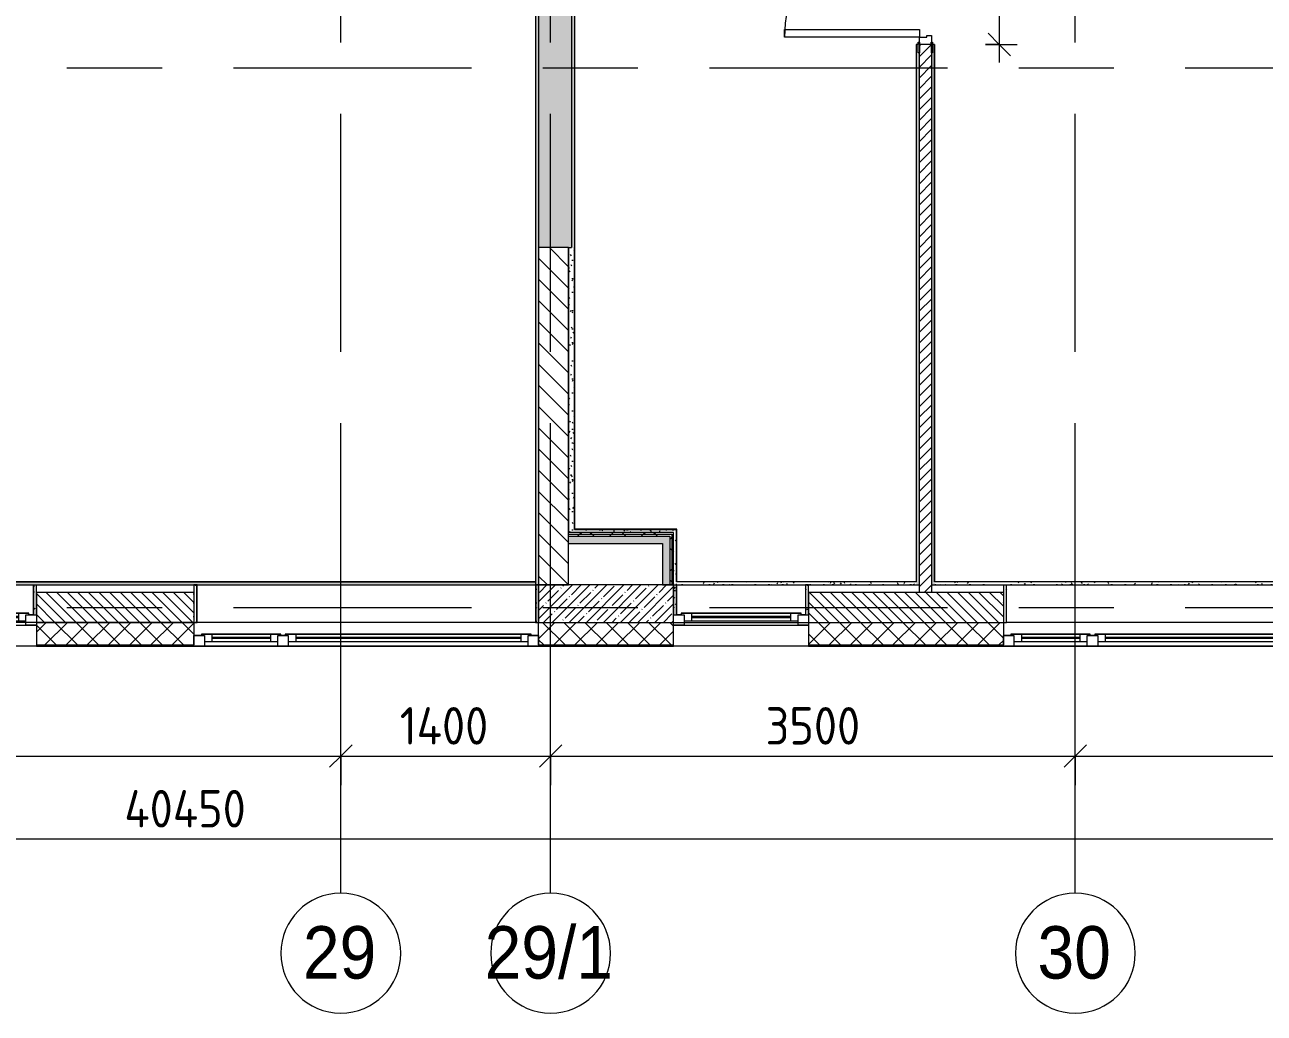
# Model space of a CAD drawing. Header units: millimetres. Extents: x 81632 to 272167, y -8553 to 29000.
# Drawn here: x 103702 to 111970, y -2706 to 3887 of the extents above; entities that cross this region are included whole.
import ezdxf

# ---------------------------------------------------------------- set-up
doc = ezdxf.new("R2010")
doc.units = ezdxf.units.MM
doc.linetypes.add('Осевая', pattern=[3175, 635, -476.25, 1587.5, -476.25])
for name, color, linetype, lineweight in [('A-ANNO-DIMS', 7, 'Continuous', 9), ('A-ANNO-DIMS-100', 7, 'Continuous', 9), ('A-GLAZ', 7, 'Continuous', 9), ('A-GLAZ-1', 7, 'Continuous', 13), ('A-WALL', 7, 'Continuous', 9), ('I-WALL', 7, 'Continuous', 9), ('S-COLS', 7, 'Continuous', 9), ('Оси', 7, 'Continuous', 9), ('Оси-1', 7, 'Continuous', 20), ('Оси-2', 7, 'Осевая', 9)]:
    doc.layers.add(name, color=color, linetype=linetype, lineweight=lineweight)
for name, color, linetype, lineweight, true_color in [('A-DOOR-1', 1, 'Continuous', 9, 0xff0000), ('A-DOOR-2', 1, 'Continuous', 13, 0xff0000), ('A-DOOR-FRAM-1', 1, 'Continuous', 13, 0xff0000), ('A-WALL-1', 7, 'Continuous', 9, 0x3c3c3c), ('A-WALL-FNSH-1', 7, 'Continuous', 9, 0x3c3c3c)]:
    doc.layers.add(name, color=color, linetype=linetype, lineweight=lineweight, true_color=true_color)
doc.styles.add('Arial', font='arial.ttf', dxfattribs={"width": 0.9, "height": 350})
doc.styles.add('ISOCPEUR', font='isocpeur.ttf', dxfattribs={"width": 0.9, "height": 250})
doc.dimstyles.new('ISO-2_5_0_9К_БОЛЬШОЙ', dxfattribs={"dimscale": 304.8, "dimtxt": 248.995294, "dimasz": 0.492126, "dimexe": 0.393701, "dimexo": 0.984252, "dimgap": 0, "dimtad": 1, "dimdec": 0, "dimrnd": 10, "dimzin": 0, "dimdsep": 46, "dimtxsty": 'ISOCPEUR', "dimblk1": 'OBLIQUE', "dimblk2": 'OBLIQUE', "dimsah": 1, "dimcen": 0.09, "dimdle": 0.393701, "dimazin": 0, "dimtfac": 1, "dimtdec": 4, "dimtix": 1, "dimtmove": 0, "dimatfit": 3, "dimfxl": 1, "dimtvp": 1, "dimtolj": 1, "dimtzin": 0, "dimarcsym": 2})
pattern_1 = [(45, (0, 0), (-57.024626, 57.024626), []), (45, (57.025, 0), (-57.024626, 57.024626), [100.806, -20.161, 3.353, -16.808])]
pattern_2 = [(0, (0, 0), (121.92, 30.48), [10.058, -81.382, 10.058, -81.382, -487.68]), (0, (0, 0), (121.92, 30.48), [-182.88, 10.058, -172.822, 10.058, -81.382, -213.36]), (0, (0, 0), (121.92, 30.48), [-457.2, 10.058, -50.902, 10.058, -142.342]), (120, (45.72, 15.24), (-87.356454, 90.345817), [10.058, -81.382, 10.058, -81.382, -487.68]), (120, (45.72, 15.24), (-87.356454, 90.345817), [-182.88, 10.058, -172.822, 10.058, -81.382, -213.36]), (120, (45.72, 15.24), (-87.356454, 90.345817), [-457.2, 10.058, -50.902, 10.058, -142.342]), (240, (60.96, 76.2), (-34.563546, -120.825817), [10.058, -81.382, 10.058, -81.382, -487.68]), (240, (60.96, 76.2), (-34.563546, -120.825817), [-182.88, 10.058, -172.822, 10.058, -81.382, -213.36]), (240, (60.96, 76.2), (-34.563546, -120.825817), [-457.2, 10.058, -50.902, 10.058, -142.342])]
pattern_3 = [(45, (0, 0), (-106.06602, 106.06602), []), (135, (0, 0), (-106.06602, -106.06602), [])]

# ---------------------------------------------------------------- blocks, each defined once
blk = doc.blocks.new('120_Окно_СКБ_1Ст - 120_Окно_СКБ_1Ст 900х2500_h_ с форточкой-V3-План заполнения и маркировки дверных проемов 2 этажа в осях 23-33')
at = {"layer": 'A-GLAZ'}
for p, q in [((450, -57), (-450, -57)), ((-430, -127), (-400, -127)), ((-330, -107), (330, -107)), ((330, -117), (-330, -117)), ((400, -127), (430, -127))]:
    blk.add_line(p, q, dxfattribs=at)
at = {"layer": 'A-GLAZ-1'}
for p, q in [((-450, -127), (-450, -57)), ((-450, -57), (-380, -57)), ((-380, -57), (-380, -127)), ((380, -127), (380, -57)), ((380, -57), (450, -57)), ((450, -57), (450, -127)), ((-380, -127), (-450, -127)), ((-380, -127), (-400, -127)), ((-400, -127), (-400, -137)), ((-400, -137), (400, -137)), ((400, -137), (-400, -137)), ((380, -87), (-380, -87)), ((-380, -87), (-380, -127)), ((-330, -137), (-330, -87)), ((330, -137), (330, -87)), ((380, -127), (380, -87)), ((450, -127), (380, -127)), ((400, -127), (380, -127)), ((400, -137), (400, -127))]:
    blk.add_line(p, q, dxfattribs=at)
blk = doc.blocks.new('120_Окно_СКБ_2Ст_Фрамуга сверху - 120_Окно_СКБ_2Ст_2300х2500_h_ ДОО-22877051-План заполнения и маркировки дверных проемов 2 этажа в осях 23-33')
at = {"layer": 'A-GLAZ'}
for p, q in [((1150, 83), (-1150, 83)), ((-1080, 83), (1080, 83)), ((-1150, 13), (-1100, 13)), ((-1030, 33), (470, 33)), ((470, 23), (-1030, 23)), ((540, 13), (570, 13)), ((540, 13), (570, 13)), ((640, 33), (1030, 33)), ((1030, 23), (640, 23)), ((1100, 13), (1150, 13))]:
    blk.add_line(p, q, dxfattribs=at)
at = {"layer": 'A-GLAZ-1'}
for p, q in [((-1150, 13), (-1150, 83)), ((-1150, 83), (-1080, 83)), ((-1080, 83), (-1080, 13)), ((520, 13), (520, 83)), ((520, 83), (590, 83)), ((590, 83), (590, 13)), ((1080, 13), (1080, 83)), ((1080, 83), (1150, 83)), ((1150, 83), (1150, 13)), ((-1080, 13), (-1150, 13)), ((-1080, 13), (-1100, 13)), ((-1100, 13), (-1100, 3)), ((-1100, 3), (540, 3)), ((540, 3), (-1100, 3)), ((520, 53), (-1080, 53)), ((-1080, 53), (-1080, 13)), ((-1030, 3), (-1030, 53)), ((470, 3), (470, 53)), ((520, 13), (520, 53)), ((590, 13), (520, 13)), ((540, 13), (520, 13)), ((540, 3), (540, 13)), ((590, 13), (570, 13)), ((570, 13), (570, 3)), ((570, 3), (1100, 3)), ((1100, 3), (570, 3)), ((1080, 53), (590, 53)), ((590, 53), (590, 13)), ((640, 3), (640, 53)), ((1030, 3), (1030, 53)), ((1080, 13), (1080, 53)), ((1150, 13), (1080, 13)), ((1100, 13), (1080, 13)), ((1100, 3), (1100, 13))]:
    blk.add_line(p, q, dxfattribs=at)
blk = doc.blocks.new('120_Окно_СКБ_1Ст - 120_Окно_СКБ_1Ст 900х2500_h_ с форточкой-V10-План заполнения и маркировки дверных проемов 2 этажа в осях 23-33')
at = {"layer": 'A-GLAZ'}
for p, q in [((450, -57), (-450, -57)), ((-430, -127), (-400, -127)), ((-330, -107), (330, -107)), ((330, -117), (-330, -117)), ((400, -127), (430, -127))]:
    blk.add_line(p, q, dxfattribs=at)
at = {"layer": 'A-GLAZ-1'}
for p, q in [((-450, -127), (-450, -57)), ((-450, -57), (-380, -57)), ((-380, -57), (-380, -127)), ((380, -127), (380, -57)), ((380, -57), (450, -57)), ((450, -57), (450, -127)), ((-380, -127), (-450, -127)), ((-380, -127), (-400, -127)), ((-400, -127), (-400, -137)), ((-400, -137), (400, -137)), ((400, -137), (-400, -137)), ((380, -87), (-380, -87)), ((-380, -87), (-380, -127)), ((-330, -137), (-330, -87)), ((330, -137), (330, -87)), ((380, -127), (380, -87)), ((450, -127), (380, -127)), ((400, -127), (380, -127)), ((400, -137), (400, -127))]:
    blk.add_line(p, q, dxfattribs=at)
blk = doc.blocks.new('110_Дверь_СКБ_2Ст - Д-5_п_ Из игровой в коридор-32351726-План заполнения и маркировки дверных проемов 2 этажа в осях 23-33')
at = {"layer": 'A-DOOR-1'}
for centre, radius, start, end in [((-637.5, -40), 400, 270, 0), ((662.5, -40), 900, 180, 270)]:
    blk.add_arc(centre, radius, start, end, dxfattribs=at)
at = {"layer": 'A-DOOR-2'}
for p, q in [((-637.5, -40), (-587.5, -40)), ((-637.5, -440), (-637.5, -40)), ((-587.5, -40), (-587.5, -440)), ((612.5, -40), (662.5, -40)), ((612.5, -940), (612.5, -40)), ((662.5, -40), (662.5, -940)), ((-587.5, -440), (-637.5, -440)), ((662.5, -940), (612.5, -940))]:
    blk.add_line(p, q, dxfattribs=at)
at = {"layer": 'A-DOOR-FRAM-1'}
for p, q in [((-742.5, 48), (-672.5, 48)), ((-742.5, 40), (-742.5, 48)), ((-672.5, 40), (-742.5, 40)), ((-687.5, 40), (-627.5, 40)), ((-687.5, -40), (-687.5, 40)), ((-687.5, 40), (-672.5, 40)), ((-687.5, 39), (-687.5, 40)), ((-672.5, 39), (-687.5, 39)), ((-672.5, 48), (-672.5, 40)), ((-672.5, 40), (-672.5, 39)), ((-637.5, 10), (-637.5, -40)), ((-627.5, 10), (-637.5, 10)), ((-627.5, 40), (-627.5, 10)), ((652.5, 40), (712.5, 40)), ((652.5, 10), (652.5, 40)), ((662.5, 10), (652.5, 10)), ((662.5, -40), (662.5, 10)), ((697.5, 40), (697.5, 48)), ((697.5, 48), (767.5, 48)), ((697.5, 39), (697.5, 40)), ((697.5, 40), (712.5, 40)), ((767.5, 40), (697.5, 40)), ((712.5, 39), (697.5, 39)), ((712.5, 40), (712.5, -40)), ((712.5, 40), (712.5, 39)), ((767.5, 48), (767.5, 40)), ((-742.5, -40), (-672.5, -40)), ((-742.5, -48), (-742.5, -40)), ((-672.5, -48), (-742.5, -48)), ((-637.5, -40), (-687.5, -40)), ((-672.5, -40), (-672.5, -48)), ((712.5, -40), (662.5, -40)), ((697.5, -48), (697.5, -40)), ((697.5, -40), (767.5, -40)), ((767.5, -48), (697.5, -48)), ((767.5, -40), (767.5, -48))]:
    blk.add_line(p, q, dxfattribs=at)
blk = doc.blocks.new('Ось сетки - D8-29747960-План заполнения и маркировки дверных проемов 2 этажа в осях 23-33')
at = {"layer": 'Оси-1'}
for start, end in [(360, 180), (180, 360)]:
    blk.add_arc((0, 0), 4, start, end, dxfattribs=at)
blk = doc.blocks.new('DIMBLOCK20-План заполнения и маркировки дверных проемов 2 этажа в осях 23-33')
at = {"layer": 'A-ANNO-DIMS-100'}
for p, q in [((100710, -1185.1), (100710, -871.1)), ((105810, -1185.1), (105810, -871.1)), ((100710, -991.1), (105810, -991.1)), ((100710, -991.1), (100710, -1185.1)), ((105810, -991.1), (105810, -1185.1))]:
    blk.add_line(p, q, dxfattribs=at)
at = {"layer": 'A-ANNO-DIMS-100', "lineweight": 20}
for p, q in [((100710, -991.1), (100635, -1066.1)), ((100710, -991.1), (100785, -916.1)), ((105810, -991.1), (105735, -1066.1)), ((105810, -991.1), (105885, -916.1))]:
    blk.add_line(p, q, dxfattribs=at)
at = {"layer": 'A-ANNO-DIMS-100', "color": 0, "insert": (102965.5, -664.5), "char_height": 250, "width": 706.764, "attachment_point": 1, "line_spacing_factor": 1.149209, "style": 'ISOCPEUR'}
blk.add_mtext('5100', dxfattribs=at)
blk = doc.blocks.new('_Oblique')
at = {"color": 0, "linetype": 'ByBlock', "lineweight": -2}
blk.add_line((-0.5, -0.5), (0.5, 0.5), dxfattribs=at)
blk = doc.blocks.new('DIMBLOCK21-План заполнения и маркировки дверных проемов 2 этажа в осях 23-33')
at = {"layer": 'A-ANNO-DIMS-100'}
for p, q in [((105810, -1185.1), (105810, -871.1)), ((107210, -1185.1), (107210, -871.1)), ((105810, -991.1), (107210, -991.1)), ((105810, -991.1), (105810, -1185.1)), ((107210, -991.1), (107210, -1185.1))]:
    blk.add_line(p, q, dxfattribs=at)
at = {"layer": 'A-ANNO-DIMS-100', "lineweight": 20}
for p, q in [((105810, -991.1), (105735, -1066.1)), ((105810, -991.1), (105885, -916.1)), ((107210, -991.1), (107135, -1066.1)), ((107210, -991.1), (107285, -916.1))]:
    blk.add_line(p, q, dxfattribs=at)
at = {"layer": 'A-ANNO-DIMS-100', "color": 0, "insert": (106203.5, -664.5), "char_height": 250, "width": 735.494, "attachment_point": 1, "line_spacing_factor": 1.149209, "style": 'ISOCPEUR'}
blk.add_mtext('1400', dxfattribs=at)
blk = doc.blocks.new('DIMBLOCK22-План заполнения и маркировки дверных проемов 2 этажа в осях 23-33')
at = {"layer": 'A-ANNO-DIMS-100'}
for p, q in [((107210, -1185.1), (107210, -871.1)), ((110710, -1185.1), (110710, -871.1)), ((107210, -991.1), (110710, -991.1)), ((107210, -991.1), (107210, -1185.1)), ((110710, -991.1), (110710, -1185.1))]:
    blk.add_line(p, q, dxfattribs=at)
at = {"layer": 'A-ANNO-DIMS-100', "lineweight": 20}
for p, q in [((107210, -991.1), (107135, -1066.1)), ((107210, -991.1), (107285, -916.1)), ((110710, -991.1), (110635, -1066.1)), ((110710, -991.1), (110785, -916.1))]:
    blk.add_line(p, q, dxfattribs=at)
at = {"layer": 'A-ANNO-DIMS-100', "color": 0, "insert": (108644, -664.5), "char_height": 250, "width": 758.478, "attachment_point": 1, "line_spacing_factor": 1.149209, "style": 'ISOCPEUR'}
blk.add_mtext('3500', dxfattribs=at)
blk = doc.blocks.new('DIMBLOCK23-План заполнения и маркировки дверных проемов 2 этажа в осях 23-33')
at = {"layer": 'A-ANNO-DIMS-100'}
for p, q in [((110710, -1185.1), (110710, -871.1)), ((115960, -1185.1), (115960, -871.1)), ((110710, -991.1), (115960, -991.1)), ((110710, -991.1), (110710, -1185.1)), ((115960, -991.1), (115960, -1185.1))]:
    blk.add_line(p, q, dxfattribs=at)
at = {"layer": 'A-ANNO-DIMS-100', "lineweight": 20}
for p, q in [((110710, -991.1), (110635, -1066.1)), ((110710, -991.1), (110785, -916.1)), ((115960, -991.1), (115885, -1066.1)), ((115960, -991.1), (116035, -916.1))]:
    blk.add_line(p, q, dxfattribs=at)
at = {"layer": 'A-ANNO-DIMS-100', "color": 0, "insert": (113019, -664.5), "char_height": 250, "width": 758.478, "attachment_point": 1, "line_spacing_factor": 1.149209, "style": 'ISOCPEUR'}
blk.add_mtext('5250', dxfattribs=at)
blk = doc.blocks.new('DIMBLOCK46-План заполнения и маркировки дверных проемов 2 этажа в осях 23-33')
at = {"layer": 'A-ANNO-DIMS-100'}
for p, q in [((84560, -1737.9), (84560, -1424)), ((125010, -1737.9), (125010, -1424)), ((84440, -1544), (125130, -1544)), ((84560, -1544), (84560, -1737.9)), ((125010, -1544), (125010, -1737.9))]:
    blk.add_line(p, q, dxfattribs=at)
at = {"layer": 'A-ANNO-DIMS-100', "lineweight": 20}
for p, q in [((84560, -1544), (84635, -1469)), ((125010, -1544), (125085, -1469)), ((84560, -1544), (84485, -1619)), ((125010, -1544), (124935, -1619))]:
    blk.add_line(p, q, dxfattribs=at)
at = {"layer": 'A-ANNO-DIMS-100', "color": 0, "insert": (104366, -1217.4), "char_height": 250, "width": 1005.558, "attachment_point": 1, "line_spacing_factor": 1.149209, "style": 'ISOCPEUR'}
blk.add_mtext('40450', dxfattribs=at)
blk = doc.blocks.new('DIMBLOCK49-План заполнения и маркировки дверных проемов 2 этажа в осях 23-33')
at = {"layer": 'A-ANNO-DIMS-100', "lineweight": 20}
for p, q in [((110202.6, 5155), (110127.6, 5230)), ((110202.6, 5155), (110277.6, 5080)), ((110202.6, 3755), (110127.6, 3830)), ((110202.6, 3755), (110277.6, 3680))]:
    blk.add_line(p, q, dxfattribs=at)
at = {"layer": 'A-ANNO-DIMS-100'}
for p, q in [((110202.6, 5275), (110202.6, 3635)), ((110110, 5155), (110322.6, 5155)), ((110202.6, 5155), (110110, 5155)), ((110110, 3755), (110322.6, 3755)), ((110202.6, 3755), (110110, 3755))]:
    blk.add_line(p, q, dxfattribs=at)
at = {"layer": 'A-ANNO-DIMS-100', "color": 0, "insert": (109876, 4148.5), "char_height": 250, "width": 735.494, "attachment_point": 1, "rotation": 90, "line_spacing_factor": 1.149209, "style": 'ISOCPEUR'}
blk.add_mtext('1400', dxfattribs=at)

msp = doc.modelspace()

# ---------------------------------------------------------------- hatches: boundary and pattern name
at = {"layer": 'A-WALL'}
h = msp.add_hatch(dxfattribs=at)
h.set_pattern_fill('FP_3', color=256, style=0, pattern_type=2)
h.set_pattern_definition([(135, (0, 0), (-35.35534, -35.35534), [])])
h.paths.add_polyline_path([(122030, -100), (122830, -100), (122830, 100), (122030, 100)])
h.paths.add_polyline_path([(119330, -100), (119330, 100), (118830, 100), (118830, -100)])
h.paths.add_polyline_path([(113680, -100), (113680, 100), (113430, 100), (113430, -100)])
h.paths.add_polyline_path([(115630, -100), (115630, 100), (114580, 100), (114580, -100), (115091.5, -100)])
h.paths.add_polyline_path([(110005.5, -100), (110230, -100), (110230, 100), (108930, 100), (108930, -100)])
h.paths.add_polyline_path([(103780, -100), (104830, -100), (104830, 100), (103780, 100)])
h.paths.add_polyline_path([(102880, -100), (102880, 100), (102630, 100), (102630, -100)])
h.paths.add_polyline_path([(100830, -100), (101730, -100), (101730, 100), (100830, 100)])
h.paths.add_polyline_path([(99030, -100), (99030, 100), (95680, 100), (95680, -100), (97290.5, -100)])
h.paths.add_polyline_path([(94780, -100), (94780, 100), (94530, 100), (94530, -100), (94747.5, -100)])
h.paths.add_polyline_path([(92730, -100), (92730, 100), (91930, 100), (91930, -100), (92204.5, -100)])
h = msp.add_hatch(dxfattribs=at)
h.set_pattern_fill('FP_1', color=256, style=0, pattern_type=2)
h.set_pattern_definition([(45, (0, 0), (-70.71068, 70.71068), []), (135, (0, 0), (-70.71068, -70.71068), [])])
h.paths.add_polyline_path([(125080, -250), (125080, -100), (123730, -100), (123730, -250), (123991.9, -250)])
h.paths.add_polyline_path([(122830, -250), (122830, -100), (122030, -100), (122030, -250), (122720.4, -250)])
h.paths.add_polyline_path([(121130, -250), (121130, -100), (120230, -100), (120230, -250), (120813.2, -250)])
h.paths.add_polyline_path([(117930, -250), (119330, -250), (119330, -100), (117930, -100)])
h.paths.add_polyline_path([(115091.5, -250), (115630, -250), (115630, -100), (114580, -100), (114580, -250)])
h.paths.add_polyline_path([(112548.5, -250), (113680, -250), (113680, -100), (112530, -100), (112530, -250)])
h.paths.add_polyline_path([(110230, -250), (110230, -100), (108930, -100), (108930, -250), (110005.5, -250)])
h.paths.add_polyline_path([(107130, -250), (108030, -250), (108030, -100), (107130, -100)])
h.paths.add_polyline_path([(104830, -250), (104830, -100), (103780, -100), (103780, -250)])
h.paths.add_polyline_path([(102880, -250), (102880, -100), (100830, -100), (100830, -250), (102376.5, -250)])
h.paths.add_polyline_path([(99030, -250), (99930, -250), (99930, -100), (95680, -100), (95680, -250), (97290.5, -250)])
h.paths.add_polyline_path([(93630, -250), (94780, -250), (94780, -100), (93630, -100)])
h.paths.add_polyline_path([(91930, -250), (92730, -250), (92730, -100), (91930, -100)])
h.paths.add_polyline_path([(90933, -250), (91030, -250), (91030, -100), (89210, -100), (89210, -250), (89661.5, -250)])
at = {"layer": 'I-WALL'}
h = msp.add_hatch(dxfattribs=at)
h.set_pattern_fill('FP_2', color=256, style=0, pattern_type=2)
h.set_pattern_definition(pattern_1)
h.paths.add_polyline_path([(107350, 2400), (107350, 10600), (107130, 10600), (107130, 2400), (107330, 2400)])
h = msp.add_hatch(dxfattribs=at)
h.set_pattern_fill('FP_38', color=256, style=0, pattern_type=2)
h.set_pattern_definition(pattern_2)
h.paths.add_polyline_path([(107110, 150), (107130, 150), (107130, 10400), (107110, 10400), (107110, 3161.7)])
h = msp.add_hatch(dxfattribs=at)
h.set_pattern_fill('FP_38', color=256, style=0, pattern_type=2)
h.set_pattern_definition(pattern_2)
h.paths.add_polyline_path([(107350, 2400), (107370, 2400), (107370, 10380), (107350, 10380), (107350, 3161.7)])
h = msp.add_hatch(dxfattribs=at)
h.set_pattern_fill('FP_38', color=256, style=0, pattern_type=2)
h.set_pattern_definition(pattern_2)
h.paths.add_polyline_path([(109650, 150), (109670, 150), (109669.7, 3700), (109662, 3700), (109662, 3755), (109650, 3755), (109650, 170)])
h.paths.add_polyline_path([(109662, 5155), (109662, 5210), (109670, 5210), (109670, 10400), (109650, 10400), (109650, 5155)])
h = msp.add_hatch(dxfattribs=at)
h.set_pattern_fill('FP_5', color=256, style=0, pattern_type=2)
h.set_pattern_definition([(45, (0, 0), (-35.35534, 35.35534), [])])
h.paths.add_polyline_path([(109750, 100), (109749, 3755), (109670, 3755), (109670, 100)])
h.paths.add_polyline_path([(109720, 5155), (109750, 5155), (109750, 10400), (109670, 10400), (109670, 5155)])
h = msp.add_hatch(dxfattribs=at)
h.set_pattern_fill('FP_38', color=256, style=0, pattern_type=2)
h.set_pattern_definition(pattern_2)
h.paths.add_polyline_path([(109770, 150), (109770, 3755), (109758, 3755), (109758, 3700), (109750, 3700), (109750, 150)])
h.paths.add_polyline_path([(109758, 5155), (109770, 5155), (109770, 6600), (109750, 6600), (109750.8, 5210), (109758, 5210), (109758, 5168.3)])
h = msp.add_hatch(dxfattribs=at)
h.set_pattern_fill('FP_4', color=256, style=0, pattern_type=2)
h.set_pattern_definition([(135, (0, 0), (-70.71068, -70.71068), [])])
h.paths.add_polyline_path([(107330, 150), (107330, 2400), (107130, 2400), (107130, 150)])
h = msp.add_hatch(dxfattribs=at)
h.set_pattern_fill('FP_38', color=256, style=0, pattern_type=2)
h.set_pattern_definition(pattern_2)
h.paths.add_polyline_path([(107370, 501), (107370, 2400), (107330, 2400), (107330, 501)])
h = msp.add_hatch(dxfattribs=at)
h.set_pattern_fill('FP_39', color=256, style=0, pattern_type=2)
h.set_pattern_definition(pattern_3)
h.paths.add_polyline_path([(108005, 488.5), (108017.5, 488.5), (108017.5, 501), (107330, 501), (107330, 488.5), (107955, 488.5)])
h = msp.add_hatch(dxfattribs=at)
h.set_pattern_fill('FP_38', color=256, style=0, pattern_type=2)
h.set_pattern_definition(pattern_2)
h.paths.add_polyline_path([(107955, 501), (108030, 501), (108030, 521), (107370, 521), (107370, 501), (107462.5, 501)])
h = msp.add_hatch(dxfattribs=at)
h.set_pattern_fill('FP_39', color=256, style=0, pattern_type=2)
h.set_pattern_definition(pattern_3)
h.paths.add_polyline_path([(108017.5, 150), (108030, 150), (108030, 501), (108017.5, 501), (108017.5, 488.5)])
h = msp.add_hatch(dxfattribs=at)
h.set_pattern_fill('FP_38', color=256, style=0, pattern_type=2)
h.set_pattern_definition(pattern_2)
h.paths.add_polyline_path([(108030, 150), (108050, 150), (108050, 521), (108030, 521), (108030, 501)])
h = msp.add_hatch(dxfattribs=at)
h.set_pattern_fill('FP_39', color=256, style=0, pattern_type=2)
h.set_pattern_definition(pattern_3)
h.paths.add_polyline_path([(107955, 476), (108005, 476), (108005, 488.5), (107330, 488.5), (107330, 476), (107462.5, 476)])
for points in [[(107955, 426), (107955, 476), (107330, 476), (107330, 426), (107462.5, 426)], [(107955, 150), (108005, 150), (108005, 476), (107955, 476), (107955, 426)]]:
    msp.add_hatch(color=256, dxfattribs=at).paths.add_polyline_path(points)
h = msp.add_hatch(dxfattribs=at)
h.set_pattern_fill('FP_39', color=256, style=0, pattern_type=2)
h.set_pattern_definition(pattern_3)
h.paths.add_polyline_path([(108005, 150), (108017.5, 150), (108017.5, 488.5), (108005, 488.5), (108005, 476)])
h = msp.add_hatch(dxfattribs=at)
h.set_pattern_fill('FP_38', color=256, style=0, pattern_type=2)
h.set_pattern_definition(pattern_2)
h.paths.add_polyline_path([(107109, 150), (107110, 150), (107109, 170), (101965, 170), (101965, 150), (104919.5, 150)])
h = msp.add_hatch(dxfattribs=at)
h.set_pattern_fill('FP_38', color=256, style=0, pattern_type=2)
h.set_pattern_definition(pattern_2)
h.paths.add_polyline_path([(109650, 150), (109650, 170), (108050, 170), (108050, 150), (108734, 150)])
h = msp.add_hatch(dxfattribs=at)
h.set_pattern_fill('FP_38', color=256, style=0, pattern_type=2)
h.set_pattern_definition(pattern_2)
h.paths.add_polyline_path([(112530, 150), (112530, 170), (109770, 170), (109770, 150), (111277, 150)])
h = msp.add_hatch(dxfattribs=at)
h.set_pattern_fill('FP_38', color=256, style=0, pattern_type=2)
h.set_pattern_definition(pattern_2)
h.paths.add_polyline_path([(103780, -48), (103780, 150), (103760, 150), (103760, -48)])
h = msp.add_hatch(dxfattribs=at)
h.set_pattern_fill('FP_38', color=256, style=0, pattern_type=2)
h.set_pattern_definition(pattern_2)
h.paths.add_polyline_path([(104850, -100), (104850, 150), (104830, 150), (104830, -100)])
h = msp.add_hatch(dxfattribs=at)
h.set_pattern_fill('FP_38', color=256, style=0, pattern_type=2)
h.set_pattern_definition(pattern_2)
h.paths.add_polyline_path([(107130, -100), (107130, 150), (107110, 150), (107110, -100)])
h = msp.add_hatch(dxfattribs=at)
h.set_pattern_fill('FP_38', color=256, style=0, pattern_type=2)
h.set_pattern_definition(pattern_2)
h.paths.add_polyline_path([(108050, -48), (108050, 150), (108030, 150), (108030, -48)])
h = msp.add_hatch(dxfattribs=at)
h.set_pattern_fill('FP_38', color=256, style=0, pattern_type=2)
h.set_pattern_definition(pattern_2)
h.paths.add_polyline_path([(108930, -48), (108930, 150), (108910, 150), (108910, -48)])
h = msp.add_hatch(dxfattribs=at)
h.set_pattern_fill('FP_38', color=256, style=0, pattern_type=2)
h.set_pattern_definition(pattern_2)
h.paths.add_polyline_path([(110250, -100), (110250, 150), (110230, 150), (110230, -100)])
at = {"layer": 'S-COLS'}
h = msp.add_hatch(dxfattribs=at)
h.set_pattern_fill('FP_2', color=256, style=0, pattern_type=2)
h.set_pattern_definition(pattern_1)
h.paths.add_polyline_path([(107130, -100), (108030, -100), (108030, 150), (107130, 150)])

# ---------------------------------------------------------------- linework, layer by layer
at = {"layer": 'A-WALL'}
for p, q in [((107350, 10600), (107350, 2400)), ((107370, 10380), (107370, 2400)), ((109650, 170), (109650, 3755)), ((109770, 3755), (109770, 170)), ((109670, 100), (109670, 3700)), ((109750, 3700), (109750, 100)), ((107330, 2400), (107350, 2400)), ((108030, 501), (107330, 501)), ((107370, 521), (108050, 521)), ((107330, 488.5), (108017.5, 488.5)), ((107330, 476), (108005, 476)), ((108005, 476), (108005, 150)), ((108017.5, 488.5), (108017.5, 150)), ((103780, -100), (104850, -100)), ((104830, -100), (103780, -100)), ((107110, -100), (110230, -100)), ((108930, -100), (110250, -100)), ((103780, -258), (102880, -258)), ((103780, -250), (104830, -250)), ((103780, -253), (104830, -253)), ((107130, -258), (104830, -258)), ((107130, -250), (108030, -250)), ((107130, -253), (108030, -253)), ((108930, -258), (108030, -258)), ((108930, -250), (110230, -250)), ((108930, -253), (110230, -253)), ((112530, -258), (110230, -258))]:
    msp.add_line(p, q, dxfattribs=at)
at = {"layer": 'A-WALL-1'}
for p, q in [((107130, 10600), (107130, 150)), ((107110, 150), (107110, 10380)), ((109662, 3755), (109650, 3755)), ((109770, 3755), (109758, 3755)), ((107330, 2400), (107130, 2400)), ((107330, 150), (107330, 2400)), ((107330, 2400), (107330, 501)), ((107370, 521), (107370, 2400)), ((108030, 150), (108030, 501)), ((108050, 170), (108050, 521)), ((107330, 426), (107955, 426)), ((107955, 426), (107955, 150)), ((107110, 170), (107109, 170)), ((109650, 170), (108050, 170)), ((112510, 170), (109770, 170)), ((102630, 150), (107109, 150)), ((103760, 150), (103760, -48)), ((103780, -48), (103780, 150)), ((104830, 100), (103780, 100)), ((103780, 100), (103780, -250)), ((104850, 150), (104830, 150)), ((104830, 150), (104830, -250)), ((104850, -100), (104850, 150)), ((107110, 150), (107130, 150)), ((107130, 150), (107110, 150)), ((107110, 150), (107110, -100)), ((107130, 150), (107330, 150)), ((107130, -250), (107130, 150)), ((107955, 150), (108030, 150)), ((108030, 150), (109670, 150)), ((108030, 150), (108030, -48)), ((108050, -48), (108050, 150)), ((108930, 150), (108910, 150)), ((108910, 150), (108910, -48)), ((108930, -48), (108930, 150)), ((110230, 100), (108930, 100)), ((108930, 100), (108930, -250)), ((109750, 150), (112530, 150)), ((110230, 150), (110230, -250)), ((110250, -100), (110250, 150)), ((103760, -48), (103780, -48)), ((108030, -48), (108050, -48)), ((108910, -48), (108930, -48)), ((108030, -250), (108030, -100))]:
    msp.add_line(p, q, dxfattribs=at)
at = {"layer": 'A-WALL-FNSH-1'}
for p, q in [((107109, 10379), (107109, 171)), ((107371, 522), (107371, 10379)), ((109650, 3755), (109649, 3755)), ((109649, 3755), (109649, 171)), ((109771, 3755), (109770, 3755)), ((109771, 171), (109771, 3755)), ((107370, 2400), (107370, 521)), ((108051, 522), (107371, 522)), ((108051, 171), (108051, 522)), ((101985, 170), (107109, 170)), ((107109, 171), (101986, 171)), ((109649, 171), (108051, 171)), ((112509, 171), (109771, 171)), ((103759, 150), (103759, -48)), ((104851, 150), (104850, 150)), ((104851, -100), (104851, 150)), ((107110, 150), (107109, 150)), ((107109, 150), (107109, -100)), ((108051, -48), (108051, 150)), ((108910, 150), (108909, 150)), ((108909, 150), (108909, -48)), ((110251, -100), (110251, 150)), ((103759, -48), (103760, -48)), ((108050, -48), (108051, -48)), ((108909, -48), (108910, -48)), ((104850, -100), (104851, -100)), ((107109, -100), (107110, -100)), ((110250, -100), (110251, -100)), ((103780, -250), (103780, -258)), ((103780, -258), (104830, -258)), ((104830, -258), (104830, -250)), ((107130, -250), (107130, -258)), ((107130, -258), (108030, -258)), ((108030, -258), (108030, -250)), ((108930, -250), (108930, -258)), ((108930, -258), (110230, -258)), ((110230, -258), (110230, -250))]:
    msp.add_line(p, q, dxfattribs=at)
at = {"layer": 'I-WALL'}
for p, q in [((103780, -100), (102880, -100)), ((107109, -100), (104850, -100)), ((112509, -100), (110250, -100))]:
    msp.add_line(p, q, dxfattribs=at)
at = {"layer": 'S-COLS'}
for p, q in [((108030, 150), (107130, 150)), ((107130, 150), (107130, -100)), ((108030, -100), (108030, 150)), ((107130, -100), (108030, -100))]:
    msp.add_line(p, q, dxfattribs=at)
at = {"layer": 'Оси'}
for p, q in [((105810, -1906.3), (105810, 593.7)), ((107210, -1906.3), (107210, 593.7)), ((110710, -1906.3), (110710, 593.7))]:
    msp.add_line(p, q, dxfattribs=at)
at = {"layer": 'Оси-2'}
for p, q in [((105810, 593.7), (105810, 19528.3)), ((107210, 593.7), (107210, 19528.3)), ((110710, 593.7), (110710, 19528.3)), ((84932.5, 3600), (122760, 3600)), ((84932.5, 0), (122760, 0))]:
    msp.add_line(p, q, dxfattribs=at)

# ---------------------------------------------------------------- block references
at = {"layer": 'A-DOOR-1', "rotation": 269.9999999999999}
msp.add_blockref('110_Дверь_СКБ_2Ст - Д-5_п_ Из игровой в коридор-32351726-План заполнения и маркировки дверных проемов 2 этажа в осях 23-33', (109710, 4467.5), dxfattribs=at)
at = {"layer": 'A-GLAZ', "rotation": 180}
for name, p in [('120_Окно_СКБ_1Ст - 120_Окно_СКБ_1Ст 900х2500_h_ с форточкой-V10-План заполнения и маркировки дверных проемов 2 этажа в осях 23-33', (103330, -175)), ('120_Окно_СКБ_1Ст - 120_Окно_СКБ_1Ст 900х2500_h_ с форточкой-V3-План заполнения и маркировки дверных проемов 2 этажа в осях 23-33', (108480, -175)), ('120_Окно_СКБ_2Ст_Фрамуга сверху - 120_Окно_СКБ_2Ст_2300х2500_h_ ДОО-22877051-План заполнения и маркировки дверных проемов 2 этажа в осях 23-33', (105980, -175)), ('120_Окно_СКБ_2Ст_Фрамуга сверху - 120_Окно_СКБ_2Ст_2300х2500_h_ ДОО-22877051-План заполнения и маркировки дверных проемов 2 этажа в осях 23-33', (111380, -175))]:
    msp.add_blockref(name, p, dxfattribs=at)
at = {"layer": 'Оси-1', "xscale": 99.99999999999993, "yscale": 99.99999999999993, "zscale": 99.99999999999993}
for p in [(105810, -2306.3), (107210, -2306.3), (110710, -2306.3)]:
    msp.add_blockref('Ось сетки - D8-29747960-План заполнения и маркировки дверных проемов 2 этажа в осях 23-33', p, dxfattribs=at)

# ---------------------------------------------------------------- texts
at = {"layer": 'Оси', "char_height": 350, "attachment_point": 1, "style": 'Arial'}
for s, insert, width in [('29', (105557.4, -2125.6), 606.076), ('29/1', (106769.7, -2125.6), 1060.633), ('30', (110457.4, -2125.6), 606.076)]:
    msp.add_mtext(s, dxfattribs=dict(at, insert=insert, width=width))

# ---------------------------------------------------------------- dimensions: what is measured, and where the dimension line sits
at = {"layer": 'A-ANNO-DIMS'}
dim = msp.add_linear_dim(base=(110202.6, 3755), p1=(109810, 5155), p2=(109810, 3755), angle=90, dimstyle='ISO-2_5_0_9К_БОЛЬШОЙ', override={"dimpost": '<>', "dimfxl": 1400}, dxfattribs=at)
dim.commit()
dim.dimension.update_dxf_attribs({"geometry": 'DIMBLOCK49-План заполнения и маркировки дверных проемов 2 этажа в осях 23-33', "text_midpoint": (110077.6, 4455)})
for base, p1, p2, override, picture, middle in [((105810, -991.1), (100710, -885.1), (105810, -885.1), {"dimpost": '<>', "dimfxl": 5100}, 'DIMBLOCK20-План заполнения и маркировки дверных проемов 2 этажа в осях 23-33', (103260, -866.1)), ((107210, -991.1), (105810, -885.1), (107210, -885.1), {"dimpost": '<>', "dimfxl": 1400}, 'DIMBLOCK21-План заполнения и маркировки дверных проемов 2 этажа в осях 23-33', (106510, -866.1)), ((110710, -991.1), (107210, -885.1), (110710, -885.1), {"dimpost": '<>', "dimfxl": 3500}, 'DIMBLOCK22-План заполнения и маркировки дверных проемов 2 этажа в осях 23-33', (108960, -866.1)), ((115960, -991.1), (110710, -885.1), (115960, -885.1), {"dimpost": '<>', "dimfxl": 5250}, 'DIMBLOCK23-План заполнения и маркировки дверных проемов 2 этажа в осях 23-33', (113335, -866.1)), ((125010, -1544), (84560, -1437.9), (125010, -1437.9), {"dimpost": '<>', "dimfxl": 40450}, 'DIMBLOCK46-План заполнения и маркировки дверных проемов 2 этажа в осях 23-33', (104785, -1419))]:
    dim = msp.add_linear_dim(base=base, p1=p1, p2=p2, dimstyle='ISO-2_5_0_9К_БОЛЬШОЙ', override=override, dxfattribs=at)
    dim.commit()
    dim.dimension.update_dxf_attribs({"geometry": picture, "text_midpoint": middle})

doc.saveas('drawing.dxf')
